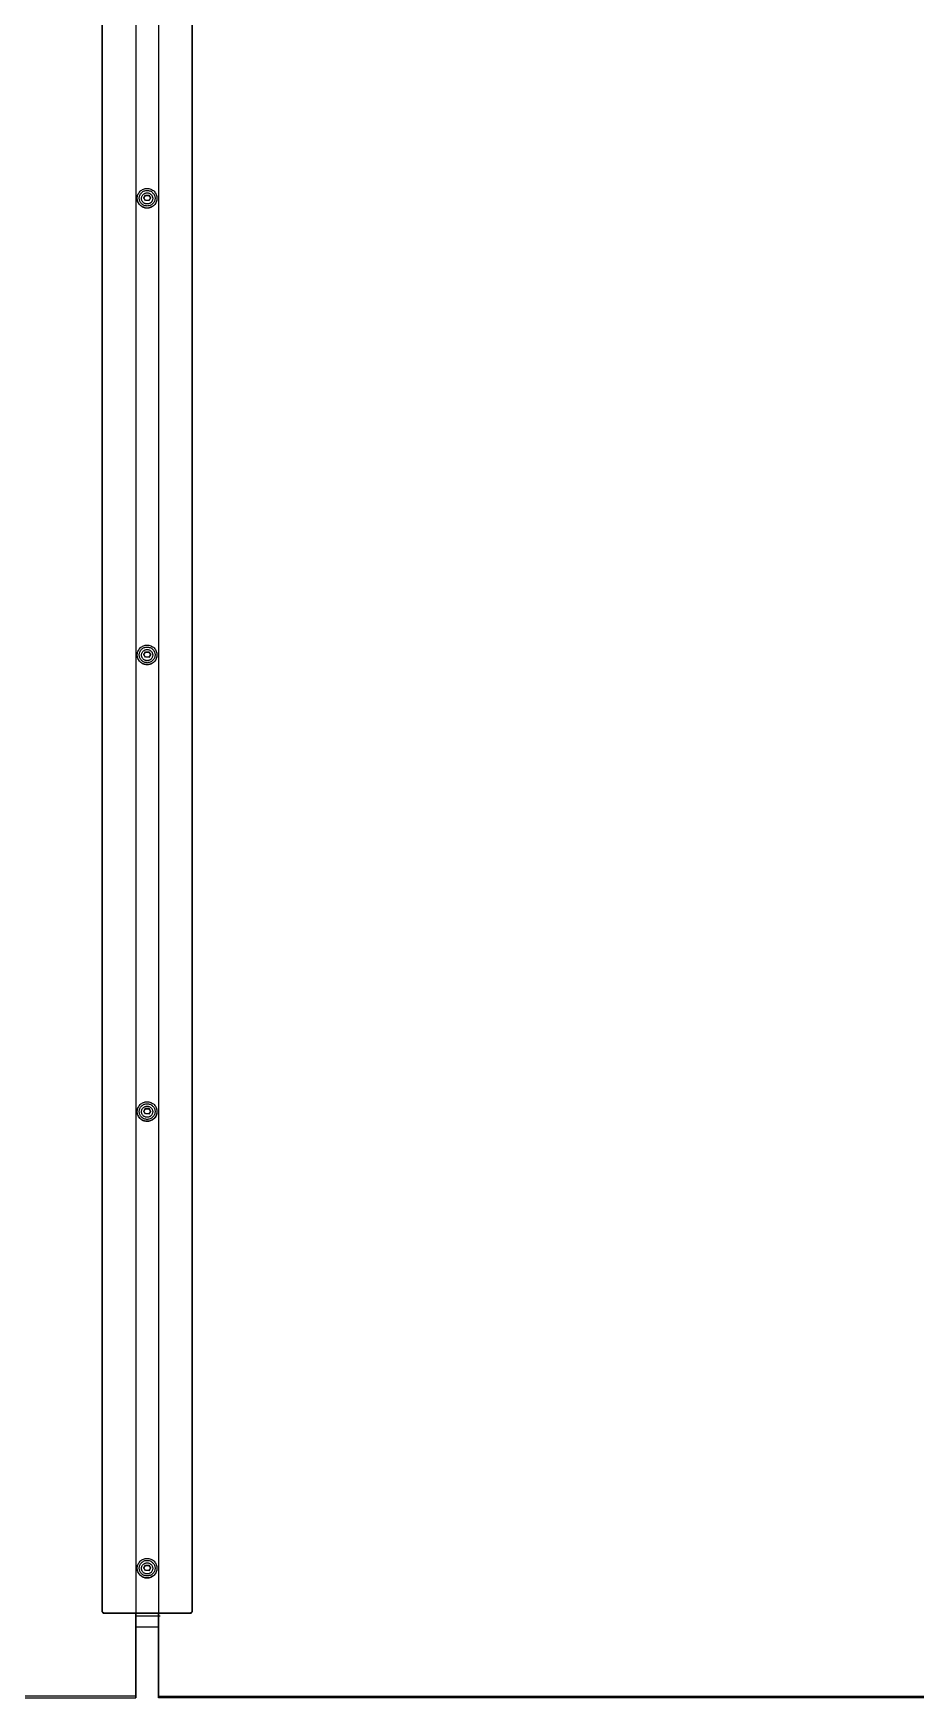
# Model space of a CAD drawing. Header units: millimetres. Extents: x 3109 to 13995, y 24552 to 39949.
# Drawn here: x 10866 to 11648, y 28850 to 30326 of the extents above; entities that cross this region are included whole.
import ezdxf

# ---------------------------------------------------------------- set-up
doc = ezdxf.new("R2010")
doc.units = ezdxf.units.MM
doc.header["$LTSCALE"] = 3
doc.layers.add('DomyÅ›lny', color=7, linetype='Continuous')

msp = doc.modelspace()

# ---------------------------------------------------------------- linework, layer by layer
at = {"layer": 'DomyÅ›lny'}
for p, q in [((10956.6, 31475.5), (10956.6, 28851.3)), ((10976.6, 31475.5), (10976.6, 28851.3)), ((10926.6, 31432.4), (10926.6, 28927)), ((10926.6, 28926.7), (10926.6, 31432.1)), ((11006.6, 28927), (11006.6, 31432.4)), ((11006.6, 31432.1), (11006.6, 28926.7)), ((10961.6, 30179.4), (10961.6, 30179.7)), ((10963.7, 30179.9), (10965.2, 30182.4)), ((10965.2, 30182.4), (10968, 30182.4)), ((10968, 30182.4), (10969.5, 30179.9)), ((10971.6, 30179.7), (10971.6, 30179.4)), ((10963.7, 29774.9), (10965.2, 29777.3)), ((10965.2, 29777.3), (10965.2, 29777.7)), ((10965.2, 29777.3), (10968, 29777.3)), ((10968, 29777.3), (10968, 29777.7)), ((10968, 29777.3), (10969.5, 29774.9)), ((10969.5, 29774.9), (10968, 29772.4)), ((10963.7, 29369.8), (10965.2, 29372.3)), ((10965.2, 29372.3), (10965.2, 29372.7)), ((10965.2, 29372.3), (10968, 29372.3)), ((10968, 29372.3), (10968, 29372.7)), ((10968, 29372.3), (10969.5, 29369.8)), ((10969.5, 29369.8), (10968, 29367.4)), ((10963.7, 28964.8), (10965.2, 28967.3)), ((10965.2, 28967.3), (10968, 28967.3)), ((10968, 28967.3), (10969.5, 28964.8)), ((10969.5, 28964.8), (10968, 28962.3)), ((10928.6, 28925), (11004.6, 28925)), ((11004.6, 28924.8), (10928.6, 28924.8)), ((10956, 28922.7), (10978.2, 28922.7)), ((10956.6, 28849.9), (10956.6, 28925)), ((10976.6, 28849.9), (10976.6, 28925)), ((10956.6, 28912.9), (10976.6, 28912.9)), ((10956.6, 28851.3), (9871.8, 28851.3)), ((9871.8, 28849.9), (10956.6, 28849.9)), ((10956.6, 28851.3), (10956.6, 28849.9)), ((10976.6, 28851.3), (10976.6, 28849.9)), ((10976.6, 28851.3), (12061.3, 28851.3)), ((12061.3, 28849.9), (10976.6, 28849.9))]:
    msp.add_line(p, q, dxfattribs=at)
for points in [[(10966.6, 30188.5, 0), (10967.4, 30188.5, 0), (10968.2, 30188.4, 0), (10969, 30188.2, 0), (10969.8, 30187.9, 0), (10970.6, 30187.6, 0), (10971.4, 30187.1, 0), (10972.1, 30186.6, 0), (10972.8, 30186, 0), (10973.4, 30185.3, 0), (10973.9, 30184.6, 0), (10974.4, 30183.9, 0), (10974.7, 30183.1, 0), (10975, 30182.3, 0), (10975.2, 30181.5, 0), (10975.3, 30180.7, 0), (10975.3, 30179.9, 0), (10975.3, 30179.1, 0), (10975.2, 30178.3, 0), (10975, 30177.5, 0), (10974.7, 30176.7, 0), (10974.4, 30175.9, 0), (10973.9, 30175.1, 0), (10973.4, 30174.4, 0), (10972.8, 30173.7, 0), (10972.1, 30173.1, 0), (10971.4, 30172.6, 0), (10970.6, 30172.2, 0), (10969.8, 30171.8, 0), (10969, 30171.5, 0), (10968.2, 30171.4, 0), (10967.4, 30171.2, 0), (10966.6, 30171.2, 0), (10965.8, 30171.2, 0), (10965, 30171.4, 0), (10964.2, 30171.5, 0), (10963.4, 30171.8, 0), (10962.6, 30172.2, 0), (10961.8, 30172.6, 0), (10961.1, 30173.1, 0), (10960.4, 30173.7, 0), (10959.8, 30174.4, 0), (10959.3, 30175.1, 0), (10958.8, 30175.9, 0), (10958.5, 30176.7, 0), (10958.2, 30177.5, 0), (10958, 30178.3, 0), (10957.9, 30179.1, 0), (10957.8, 30179.9, 0), (10957.9, 30180.7, 0), (10958, 30181.5, 0), (10958.2, 30182.3, 0), (10958.5, 30183.1, 0), (10958.8, 30183.9, 0), (10959.3, 30184.6, 0), (10959.8, 30185.3, 0), (10960.4, 30186, 0), (10961.1, 30186.6, 0), (10961.8, 30187.1, 0), (10962.6, 30187.6, 0), (10963.4, 30187.9, 0), (10964.2, 30188.2, 0), (10965, 30188.4, 0), (10965.8, 30188.5, 0)], [(10966.6, 30186.8, 0), (10967.2, 30186.8, 0), (10967.9, 30186.7, 0), (10968.5, 30186.5, 0), (10969.2, 30186.3, 0), (10969.8, 30186, 0), (10970.4, 30185.7, 0), (10971, 30185.3, 0), (10971.5, 30184.8, 0), (10972, 30184.2, 0), (10972.5, 30183.7, 0), (10972.8, 30183.1, 0), (10973.1, 30182.4, 0), (10973.3, 30181.8, 0), (10973.5, 30181.1, 0), (10973.6, 30180.5, 0), (10973.6, 30179.9, 0), (10973.6, 30179.3, 0), (10973.5, 30178.6, 0), (10973.3, 30178, 0), (10973.1, 30177.3, 0), (10972.8, 30176.7, 0), (10972.5, 30176.1, 0), (10972, 30175.5, 0), (10971.5, 30175, 0), (10971, 30174.5, 0), (10970.4, 30174.1, 0), (10969.8, 30173.7, 0), (10969.2, 30173.4, 0), (10968.5, 30173.2, 0), (10967.9, 30173.1, 0), (10967.2, 30173, 0), (10966.6, 30172.9, 0), (10966, 30173, 0), (10965.3, 30173.1, 0), (10964.7, 30173.2, 0), (10964, 30173.4, 0), (10963.4, 30173.7, 0), (10962.8, 30174.1, 0), (10962.2, 30174.5, 0), (10961.6, 30175, 0), (10961.2, 30175.5, 0), (10960.7, 30176.1, 0), (10960.4, 30176.7, 0), (10960.1, 30177.3, 0), (10959.9, 30178, 0), (10959.7, 30178.6, 0), (10959.6, 30179.3, 0), (10959.6, 30179.9, 0), (10959.6, 30180.5, 0), (10959.7, 30181.1, 0), (10959.9, 30181.8, 0), (10960.1, 30182.4, 0), (10960.4, 30183.1, 0), (10960.7, 30183.7, 0), (10961.2, 30184.2, 0), (10961.6, 30184.8, 0), (10962.2, 30185.3, 0), (10962.8, 30185.7, 0), (10963.4, 30186, 0), (10964, 30186.3, 0), (10964.7, 30186.5, 0), (10965.3, 30186.7, 0), (10966, 30186.8, 0)], [(10966.6, 29783.5, 0), (10967.4, 29783.5, 0), (10968.2, 29783.4, 0), (10969, 29783.2, 0), (10969.8, 29782.9, 0), (10970.6, 29782.6, 0), (10971.4, 29782.1, 0), (10972.1, 29781.6, 0), (10972.8, 29781, 0), (10973.4, 29780.3, 0), (10973.9, 29779.6, 0), (10974.4, 29778.8, 0), (10974.7, 29778, 0), (10975, 29777.2, 0), (10975.2, 29776.4, 0), (10975.3, 29775.6, 0), (10975.3, 29774.9, 0), (10975.3, 29774.1, 0), (10975.2, 29773.3, 0), (10975, 29772.5, 0), (10974.7, 29771.7, 0), (10974.4, 29770.9, 0), (10973.9, 29770.1, 0), (10973.4, 29769.4, 0), (10972.8, 29768.7, 0), (10972.1, 29768.1, 0), (10971.4, 29767.6, 0), (10970.6, 29767.2, 0), (10969.8, 29766.8, 0), (10969, 29766.5, 0), (10968.2, 29766.3, 0), (10967.4, 29766.2, 0), (10966.6, 29766.2, 0), (10965.8, 29766.2, 0), (10965, 29766.3, 0), (10964.2, 29766.5, 0), (10963.4, 29766.8, 0), (10962.6, 29767.2, 0), (10961.8, 29767.6, 0), (10961.1, 29768.1, 0), (10960.4, 29768.7, 0), (10959.8, 29769.4, 0), (10959.3, 29770.1, 0), (10958.8, 29770.9, 0), (10958.5, 29771.7, 0), (10958.2, 29772.5, 0), (10958, 29773.3, 0), (10957.9, 29774.1, 0), (10957.8, 29774.9, 0), (10957.9, 29775.6, 0), (10958, 29776.4, 0), (10958.2, 29777.2, 0), (10958.5, 29778, 0), (10958.8, 29778.8, 0), (10959.3, 29779.6, 0), (10959.8, 29780.3, 0), (10960.4, 29781, 0), (10961.1, 29781.6, 0), (10961.8, 29782.1, 0), (10962.6, 29782.6, 0), (10963.4, 29782.9, 0), (10964.2, 29783.2, 0), (10965, 29783.4, 0), (10965.8, 29783.5, 0)], [(10966.6, 29781.8, 0), (10967.2, 29781.8, 0), (10967.9, 29781.7, 0), (10968.5, 29781.5, 0), (10969.2, 29781.3, 0), (10969.8, 29781, 0), (10970.4, 29780.7, 0), (10971, 29780.2, 0), (10971.5, 29779.8, 0), (10972, 29779.2, 0), (10972.5, 29778.6, 0), (10972.8, 29778, 0), (10973.1, 29777.4, 0), (10973.3, 29776.8, 0), (10973.5, 29776.1, 0), (10973.6, 29775.5, 0), (10973.6, 29774.9, 0), (10973.6, 29774.2, 0), (10973.5, 29773.6, 0), (10973.3, 29772.9, 0), (10973.1, 29772.3, 0), (10972.8, 29771.7, 0), (10972.5, 29771.1, 0), (10972, 29770.5, 0), (10971.5, 29770, 0), (10971, 29769.5, 0), (10970.4, 29769.1, 0), (10969.8, 29768.7, 0), (10969.2, 29768.4, 0), (10968.5, 29768.2, 0), (10967.9, 29768, 0), (10967.2, 29768, 0), (10966.6, 29767.9, 0), (10966, 29768, 0), (10965.3, 29768, 0), (10964.7, 29768.2, 0), (10964, 29768.4, 0), (10963.4, 29768.7, 0), (10962.8, 29769.1, 0), (10962.2, 29769.5, 0), (10961.6, 29770, 0), (10961.2, 29770.5, 0), (10960.7, 29771.1, 0), (10960.4, 29771.7, 0), (10960.1, 29772.3, 0), (10959.9, 29772.9, 0), (10959.7, 29773.6, 0), (10959.6, 29774.2, 0), (10959.6, 29774.9, 0), (10959.6, 29775.5, 0), (10959.7, 29776.1, 0), (10959.9, 29776.8, 0), (10960.1, 29777.4, 0), (10960.4, 29778, 0), (10960.7, 29778.6, 0), (10961.2, 29779.2, 0), (10961.6, 29779.8, 0), (10962.2, 29780.2, 0), (10962.8, 29780.7, 0), (10963.4, 29781, 0), (10964, 29781.3, 0), (10964.7, 29781.5, 0), (10965.3, 29781.7, 0), (10966, 29781.8, 0)], [(10966.6, 29378.5, 0), (10967.4, 29378.5, 0), (10968.2, 29378.4, 0), (10969, 29378.2, 0), (10969.8, 29377.9, 0), (10970.6, 29377.5, 0), (10971.4, 29377.1, 0), (10972.1, 29376.6, 0), (10972.8, 29376, 0), (10973.4, 29375.3, 0), (10973.9, 29374.6, 0), (10974.4, 29373.8, 0), (10974.7, 29373, 0), (10975, 29372.2, 0), (10975.2, 29371.4, 0), (10975.3, 29370.6, 0), (10975.3, 29369.8, 0), (10975.3, 29369.1, 0), (10975.2, 29368.3, 0), (10975, 29367.5, 0), (10974.7, 29366.6, 0), (10974.4, 29365.9, 0), (10973.9, 29365.1, 0), (10973.4, 29364.4, 0), (10972.8, 29363.7, 0), (10972.1, 29363.1, 0), (10971.4, 29362.6, 0), (10970.6, 29362.1, 0), (10969.8, 29361.8, 0), (10969, 29361.5, 0), (10968.2, 29361.3, 0), (10967.4, 29361.2, 0), (10966.6, 29361.2, 0), (10965.8, 29361.2, 0), (10965, 29361.3, 0), (10964.2, 29361.5, 0), (10963.4, 29361.8, 0), (10962.6, 29362.1, 0), (10961.8, 29362.6, 0), (10961.1, 29363.1, 0), (10960.4, 29363.7, 0), (10959.8, 29364.4, 0), (10959.3, 29365.1, 0), (10958.8, 29365.9, 0), (10958.5, 29366.6, 0), (10958.2, 29367.5, 0), (10958, 29368.3, 0), (10957.9, 29369.1, 0), (10957.8, 29369.8, 0), (10957.9, 29370.6, 0), (10958, 29371.4, 0), (10958.2, 29372.2, 0), (10958.5, 29373, 0), (10958.8, 29373.8, 0), (10959.3, 29374.6, 0), (10959.8, 29375.3, 0), (10960.4, 29376, 0), (10961.1, 29376.6, 0), (10961.8, 29377.1, 0), (10962.6, 29377.5, 0), (10963.4, 29377.9, 0), (10964.2, 29378.2, 0), (10965, 29378.4, 0), (10965.8, 29378.5, 0)], [(10966.6, 29376.8, 0), (10967.2, 29376.7, 0), (10967.9, 29376.7, 0), (10968.5, 29376.5, 0), (10969.2, 29376.3, 0), (10969.8, 29376, 0), (10970.4, 29375.6, 0), (10971, 29375.2, 0), (10971.5, 29374.7, 0), (10972, 29374.2, 0), (10972.5, 29373.6, 0), (10972.8, 29373, 0), (10973.1, 29372.4, 0), (10973.3, 29371.7, 0), (10973.5, 29371.1, 0), (10973.6, 29370.5, 0), (10973.6, 29369.8, 0), (10973.6, 29369.2, 0), (10973.5, 29368.6, 0), (10973.3, 29367.9, 0), (10973.1, 29367.3, 0), (10972.8, 29366.7, 0), (10972.5, 29366, 0), (10972, 29365.5, 0), (10971.5, 29364.9, 0), (10971, 29364.5, 0), (10970.4, 29364, 0), (10969.8, 29363.7, 0), (10969.2, 29363.4, 0), (10968.5, 29363.2, 0), (10967.9, 29363, 0), (10967.2, 29362.9, 0), (10966.6, 29362.9, 0), (10966, 29362.9, 0), (10965.3, 29363, 0), (10964.7, 29363.2, 0), (10964, 29363.4, 0), (10963.4, 29363.7, 0), (10962.8, 29364, 0), (10962.2, 29364.5, 0), (10961.6, 29364.9, 0), (10961.2, 29365.5, 0), (10960.7, 29366, 0), (10960.4, 29366.7, 0), (10960.1, 29367.3, 0), (10959.9, 29367.9, 0), (10959.7, 29368.6, 0), (10959.6, 29369.2, 0), (10959.6, 29369.8, 0), (10959.6, 29370.5, 0), (10959.7, 29371.1, 0), (10959.9, 29371.7, 0), (10960.1, 29372.4, 0), (10960.4, 29373, 0), (10960.7, 29373.6, 0), (10961.2, 29374.2, 0), (10961.6, 29374.7, 0), (10962.2, 29375.2, 0), (10962.8, 29375.6, 0), (10963.4, 29376, 0), (10964, 29376.3, 0), (10964.7, 29376.5, 0), (10965.3, 29376.7, 0), (10966, 29376.7, 0)], [(10966.6, 28973.5, 0), (10967.4, 28973.4, 0), (10968.2, 28973.3, 0), (10969, 28973.1, 0), (10969.8, 28972.9, 0), (10970.6, 28972.5, 0), (10971.4, 28972.1, 0), (10972.1, 28971.5, 0), (10972.8, 28970.9, 0), (10973.4, 28970.3, 0), (10973.9, 28969.6, 0), (10974.4, 28968.8, 0), (10974.7, 28968, 0), (10975, 28967.2, 0), (10975.2, 28966.4, 0), (10975.3, 28965.6, 0), (10975.3, 28964.8, 0), (10975.3, 28964, 0), (10975.2, 28963.2, 0), (10975, 28962.4, 0), (10974.7, 28961.6, 0), (10974.4, 28960.8, 0), (10973.9, 28960.1, 0), (10973.4, 28959.4, 0), (10972.8, 28958.7, 0), (10972.1, 28958.1, 0), (10971.4, 28957.6, 0), (10970.6, 28957.1, 0), (10969.8, 28956.8, 0), (10969, 28956.5, 0), (10968.2, 28956.3, 0), (10967.4, 28956.2, 0), (10966.6, 28956.2, 0), (10965.8, 28956.2, 0), (10965, 28956.3, 0), (10964.2, 28956.5, 0), (10963.4, 28956.8, 0), (10962.6, 28957.1, 0), (10961.8, 28957.6, 0), (10961.1, 28958.1, 0), (10960.4, 28958.7, 0), (10959.8, 28959.4, 0), (10959.3, 28960.1, 0), (10958.8, 28960.8, 0), (10958.5, 28961.6, 0), (10958.2, 28962.4, 0), (10958, 28963.2, 0), (10957.9, 28964, 0), (10957.8, 28964.8, 0), (10957.9, 28965.6, 0), (10958, 28966.4, 0), (10958.2, 28967.2, 0), (10958.5, 28968, 0), (10958.8, 28968.8, 0), (10959.3, 28969.6, 0), (10959.8, 28970.3, 0), (10960.4, 28970.9, 0), (10961.1, 28971.5, 0), (10961.8, 28972.1, 0), (10962.6, 28972.5, 0), (10963.4, 28972.9, 0), (10964.2, 28973.1, 0), (10965, 28973.3, 0), (10965.8, 28973.4, 0)], [(10966.6, 28971.7, 0), (10967.2, 28971.7, 0), (10967.9, 28971.6, 0), (10968.5, 28971.5, 0), (10969.2, 28971.3, 0), (10969.8, 28971, 0), (10970.4, 28970.6, 0), (10971, 28970.2, 0), (10971.5, 28969.7, 0), (10972, 28969.2, 0), (10972.5, 28968.6, 0), (10972.8, 28968, 0), (10973.1, 28967.4, 0), (10973.3, 28966.7, 0), (10973.5, 28966.1, 0), (10973.6, 28965.4, 0), (10973.6, 28964.8, 0), (10973.6, 28964.2, 0), (10973.5, 28963.6, 0), (10973.3, 28962.9, 0), (10973.1, 28962.3, 0), (10972.8, 28961.6, 0), (10972.5, 28961, 0), (10972, 28960.4, 0), (10971.5, 28959.9, 0), (10971, 28959.4, 0), (10970.4, 28959, 0), (10969.8, 28958.7, 0), (10969.2, 28958.4, 0), (10968.5, 28958.2, 0), (10967.9, 28958, 0), (10967.2, 28957.9, 0), (10966.6, 28957.9, 0), (10966, 28957.9, 0), (10965.3, 28958, 0), (10964.7, 28958.2, 0), (10964, 28958.4, 0), (10963.4, 28958.7, 0), (10962.8, 28959, 0), (10962.2, 28959.4, 0), (10961.6, 28959.9, 0), (10961.2, 28960.4, 0), (10960.7, 28961, 0), (10960.4, 28961.6, 0), (10960.1, 28962.3, 0), (10959.9, 28962.9, 0), (10959.7, 28963.6, 0), (10959.6, 28964.2, 0), (10959.6, 28964.8, 0), (10959.6, 28965.4, 0), (10959.7, 28966.1, 0), (10959.9, 28966.7, 0), (10960.1, 28967.4, 0), (10960.4, 28968, 0), (10960.7, 28968.6, 0), (10961.2, 28969.2, 0), (10961.6, 28969.7, 0), (10962.2, 28970.2, 0), (10962.8, 28970.6, 0), (10963.4, 28971, 0), (10964, 28971.3, 0), (10964.7, 28971.5, 0), (10965.3, 28971.6, 0), (10966, 28971.7, 0)]]:
    msp.add_polyline3d(points, close=True, dxfattribs=at)
for points in [[(10957.8, 30179.7, 0), (10957.9, 30180.8, 0), (10958.1, 30181.8, 0), (10958.5, 30182.9, 0), (10959, 30184, 0)], [(10975.3, 30179.7, 0), (10975.3, 30178.9, 0), (10975.2, 30178.1, 0), (10975, 30177.3, 0), (10974.7, 30176.5, 0), (10974.4, 30175.7, 0), (10973.9, 30175, 0), (10973.4, 30174.2, 0), (10972.8, 30173.6, 0), (10972.1, 30173, 0), (10971.4, 30172.5, 0), (10970.6, 30172, 0), (10969.8, 30171.7, 0), (10969, 30171.4, 0), (10968.2, 30171.2, 0), (10967.4, 30171.1, 0), (10966.6, 30171, 0), (10965.8, 30171.1, 0), (10965, 30171.2, 0), (10964.2, 30171.4, 0), (10963.4, 30171.7, 0), (10962.6, 30172, 0), (10961.8, 30172.5, 0), (10961.1, 30173, 0), (10960.4, 30173.6, 0), (10959.8, 30174.2, 0), (10959.3, 30175, 0), (10958.8, 30175.7, 0), (10958.5, 30176.5, 0), (10958.2, 30177.3, 0), (10958, 30178.1, 0), (10957.9, 30178.9, 0), (10957.8, 30179.7, 0)], [(10966.6, 30174.8, 0), (10966.1, 30174.8, 0), (10965.7, 30174.8, 0), (10965.2, 30174.9, 0), (10964.8, 30175.1, 0), (10964.3, 30175.3, 0), (10963.9, 30175.6, 0), (10963.4, 30175.9, 0), (10963.1, 30176.2, 0), (10962.7, 30176.6, 0), (10962.4, 30177, 0), (10962.2, 30177.4, 0), (10961.9, 30177.9, 0), (10961.8, 30178.3, 0), (10961.7, 30178.8, 0), (10961.6, 30179.3, 0), (10961.6, 30179.7, 0), (10961.6, 30180.2, 0), (10961.7, 30180.6, 0), (10961.8, 30181.1, 0), (10961.9, 30181.5, 0), (10962.2, 30182, 0), (10962.4, 30182.4, 0), (10962.7, 30182.8, 0), (10963.1, 30183.2, 0), (10963.4, 30183.6, 0), (10963.9, 30183.9, 0), (10964.3, 30184.1, 0), (10964.8, 30184.3, 0), (10965.2, 30184.5, 0), (10965.7, 30184.6, 0), (10966.1, 30184.6, 0), (10966.6, 30184.7, 0)], [(10963.7, 30180.2, 0), (10965.2, 30182.7, 0)], [(10965.2, 30177.8, 0), (10963.7, 30180.2, 0)], [(10965.2, 30182.7, 0), (10968, 30182.7, 0)], [(10968, 30177.8, 0), (10965.2, 30177.8, 0)], [(10966.6, 30184.7, 0), (10967, 30184.6, 0), (10967.5, 30184.6, 0), (10968, 30184.5, 0), (10968.4, 30184.3, 0), (10968.9, 30184.1, 0), (10969.3, 30183.9, 0), (10969.7, 30183.6, 0), (10970.1, 30183.2, 0), (10970.5, 30182.8, 0), (10970.8, 30182.4, 0), (10971, 30182, 0), (10971.2, 30181.5, 0), (10971.4, 30181.1, 0), (10971.5, 30180.6, 0), (10971.6, 30180.2, 0), (10971.6, 30179.7, 0), (10971.6, 30179.3, 0), (10971.5, 30178.8, 0), (10971.4, 30178.3, 0), (10971.2, 30177.9, 0), (10971, 30177.4, 0), (10970.8, 30177, 0), (10970.5, 30176.6, 0), (10970.1, 30176.2, 0), (10969.7, 30175.9, 0), (10969.3, 30175.6, 0), (10968.9, 30175.3, 0), (10968.4, 30175.1, 0), (10968, 30174.9, 0), (10967.5, 30174.8, 0), (10967, 30174.8, 0), (10966.6, 30174.8, 0)], [(10968, 30182.7, 0), (10969.5, 30180.2, 0)], [(10969.5, 30180.2, 0), (10968, 30177.8, 0)], [(10966.6, 29769.7, 0), (10966.1, 29769.8, 0), (10965.7, 29769.8, 0), (10965.2, 29769.9, 0), (10964.8, 29770.1, 0), (10964.3, 29770.3, 0), (10963.9, 29770.5, 0), (10963.4, 29770.8, 0), (10963.1, 29771.2, 0), (10962.7, 29771.6, 0), (10962.4, 29772, 0), (10962.2, 29772.4, 0), (10961.9, 29772.9, 0), (10961.8, 29773.3, 0), (10961.7, 29773.8, 0), (10961.6, 29774.2, 0), (10961.6, 29774.7, 0), (10961.6, 29775.1, 0), (10961.7, 29775.6, 0), (10961.8, 29776.1, 0), (10961.9, 29776.5, 0), (10962.2, 29777, 0), (10962.4, 29777.4, 0), (10962.7, 29777.8, 0), (10963.1, 29778.2, 0), (10963.4, 29778.5, 0), (10963.9, 29778.8, 0), (10964.3, 29779.1, 0), (10964.8, 29779.3, 0), (10965.2, 29779.4, 0), (10965.7, 29779.6, 0), (10966.1, 29779.6, 0), (10966.6, 29779.6, 0)], [(10963.7, 29775.2, 0), (10965.2, 29777.7, 0)], [(10965.2, 29777.7, 0), (10968, 29777.7, 0)], [(10966.6, 29779.6, 0), (10967, 29779.6, 0), (10967.5, 29779.6, 0), (10968, 29779.4, 0), (10968.4, 29779.3, 0), (10968.9, 29779.1, 0), (10969.3, 29778.8, 0), (10969.7, 29778.5, 0), (10970.1, 29778.2, 0), (10970.5, 29777.8, 0), (10970.8, 29777.4, 0), (10971, 29777, 0), (10971.2, 29776.5, 0), (10971.4, 29776.1, 0), (10971.5, 29775.6, 0), (10971.6, 29775.1, 0), (10971.6, 29774.7, 0), (10971.6, 29774.2, 0), (10971.5, 29773.8, 0), (10971.4, 29773.3, 0), (10971.2, 29772.9, 0), (10971, 29772.4, 0), (10970.8, 29772, 0), (10970.5, 29771.6, 0), (10970.1, 29771.2, 0), (10969.7, 29770.8, 0), (10969.3, 29770.5, 0), (10968.9, 29770.3, 0), (10968.4, 29770.1, 0), (10968, 29769.9, 0), (10967.5, 29769.8, 0), (10967, 29769.8, 0), (10966.6, 29769.7, 0)], [(10968, 29777.7, 0), (10969.5, 29775.2, 0)], [(10975.3, 29774.7, 0), (10975.3, 29773.9, 0), (10975.2, 29773.1, 0), (10975, 29772.3, 0), (10974.7, 29771.5, 0), (10974.4, 29770.7, 0), (10973.9, 29769.9, 0), (10973.4, 29769.2, 0), (10972.8, 29768.6, 0), (10972.1, 29768, 0), (10971.4, 29767.4, 0), (10970.6, 29767, 0), (10969.8, 29766.6, 0), (10969, 29766.4, 0), (10968.2, 29766.2, 0), (10967.4, 29766.1, 0), (10966.6, 29766, 0), (10965.8, 29766.1, 0), (10965, 29766.2, 0), (10964.2, 29766.4, 0), (10963.4, 29766.6, 0), (10962.6, 29767, 0), (10961.8, 29767.4, 0), (10961.1, 29768, 0), (10960.4, 29768.6, 0), (10959.8, 29769.2, 0), (10959.3, 29769.9, 0), (10958.8, 29770.7, 0), (10958.5, 29771.5, 0), (10958.2, 29772.3, 0), (10958, 29773.1, 0), (10957.9, 29773.9, 0), (10957.8, 29774.7, 0)], [(10965.2, 29772.7, 0), (10963.7, 29775.2, 0)], [(10968, 29772.7, 0), (10965.2, 29772.7, 0)], [(10969.5, 29775.2, 0), (10968, 29772.7, 0)], [(10957.8, 29369.7, 0), (10957.9, 29370.7, 0), (10958.1, 29371.7, 0), (10958.4, 29372.7, 0), (10958.8, 29373.7, 0)], [(10975.3, 29369.3, 0), (10975.3, 29368.5, 0), (10975.1, 29367.7, 0), (10974.9, 29366.9, 0), (10974.6, 29366.1, 0), (10974.2, 29365.3, 0), (10973.7, 29364.6, 0), (10973.1, 29363.9, 0), (10972.5, 29363.3, 0), (10971.8, 29362.7, 0), (10971.1, 29362.2, 0), (10970.3, 29361.8, 0), (10969.5, 29361.5, 0), (10968.7, 29361.3, 0), (10967.9, 29361.1, 0), (10967.2, 29361, 0), (10966.4, 29361, 0), (10965.6, 29361.1, 0), (10964.8, 29361.2, 0), (10964, 29361.4, 0), (10963.2, 29361.7, 0), (10962.4, 29362, 0), (10961.7, 29362.5, 0), (10961, 29363, 0), (10960.3, 29363.6, 0), (10959.7, 29364.3, 0), (10959.2, 29365, 0), (10958.8, 29365.8, 0), (10958.4, 29366.5, 0), (10958.2, 29367.3, 0), (10958, 29368.1, 0), (10957.9, 29368.9, 0), (10957.8, 29369.7, 0)], [(10966.6, 29364.7, 0), (10966.1, 29364.7, 0), (10965.7, 29364.8, 0), (10965.2, 29364.9, 0), (10964.8, 29365.1, 0), (10964.3, 29365.3, 0), (10963.9, 29365.5, 0), (10963.4, 29365.8, 0), (10963.1, 29366.2, 0), (10962.7, 29366.5, 0), (10962.4, 29367, 0), (10962.2, 29367.4, 0), (10961.9, 29367.8, 0), (10961.8, 29368.3, 0), (10961.7, 29368.8, 0), (10961.6, 29369.2, 0), (10961.6, 29369.7, 0), (10961.6, 29370.1, 0), (10961.7, 29370.6, 0), (10961.8, 29371, 0), (10961.9, 29371.5, 0), (10962.2, 29371.9, 0), (10962.4, 29372.4, 0), (10962.7, 29372.8, 0), (10963.1, 29373.2, 0), (10963.4, 29373.5, 0), (10963.9, 29373.8, 0), (10964.3, 29374.1, 0), (10964.8, 29374.3, 0), (10965.2, 29374.4, 0), (10965.7, 29374.5, 0), (10966.1, 29374.6, 0), (10966.6, 29374.6, 0)], [(10963.7, 29370.2, 0), (10965.2, 29372.7, 0)], [(10965.2, 29367.7, 0), (10963.7, 29370.2, 0)], [(10965.2, 29372.7, 0), (10968, 29372.7, 0)], [(10968, 29367.7, 0), (10965.2, 29367.7, 0)], [(10966.6, 29374.6, 0), (10967, 29374.6, 0), (10967.5, 29374.5, 0), (10968, 29374.4, 0), (10968.4, 29374.3, 0), (10968.9, 29374.1, 0), (10969.3, 29373.8, 0), (10969.7, 29373.5, 0), (10970.1, 29373.2, 0), (10970.5, 29372.8, 0), (10970.8, 29372.4, 0), (10971, 29371.9, 0), (10971.2, 29371.5, 0), (10971.4, 29371, 0), (10971.5, 29370.6, 0), (10971.6, 29370.1, 0), (10971.6, 29369.7, 0), (10971.6, 29369.2, 0), (10971.5, 29368.8, 0), (10971.4, 29368.3, 0), (10971.2, 29367.8, 0), (10971, 29367.4, 0), (10970.8, 29367, 0), (10970.5, 29366.5, 0), (10970.1, 29366.2, 0), (10969.7, 29365.8, 0), (10969.3, 29365.5, 0), (10968.9, 29365.3, 0), (10968.4, 29365.1, 0), (10968, 29364.9, 0), (10967.5, 29364.8, 0), (10967, 29364.7, 0), (10966.6, 29364.7, 0)], [(10968, 29372.7, 0), (10969.5, 29370.2, 0)], [(10969.5, 29370.2, 0), (10968, 29367.7, 0)], [(10974.6, 29373.3, 0), (10974.9, 29372.4, 0), (10975.2, 29371.4, 0), (10975.3, 29370.5, 0), (10975.3, 29369.7, 0)], [(10975.3, 28964.6, 0), (10975.3, 28963.9, 0), (10975.2, 28963.1, 0), (10975, 28962.3, 0), (10974.7, 28961.5, 0), (10974.4, 28960.7, 0), (10973.9, 28959.9, 0), (10973.4, 28959.2, 0), (10972.8, 28958.5, 0), (10972.1, 28957.9, 0), (10971.4, 28957.4, 0), (10970.6, 28957, 0), (10969.8, 28956.6, 0), (10969, 28956.3, 0), (10968.2, 28956.1, 0), (10967.4, 28956, 0), (10966.6, 28956, 0), (10965.8, 28956, 0), (10965, 28956.1, 0), (10964.2, 28956.3, 0), (10963.4, 28956.6, 0), (10962.6, 28957, 0), (10961.8, 28957.4, 0), (10961.1, 28957.9, 0), (10960.4, 28958.5, 0), (10959.8, 28959.2, 0), (10959.3, 28959.9, 0), (10958.8, 28960.7, 0), (10958.5, 28961.5, 0), (10958.2, 28962.3, 0), (10958, 28963.1, 0), (10957.9, 28963.9, 0), (10957.8, 28964.6, 0)], [(10966.6, 28959.7, 0), (10966.1, 28959.7, 0), (10965.7, 28959.8, 0), (10965.2, 28959.9, 0), (10964.8, 28960, 0), (10964.3, 28960.3, 0), (10963.9, 28960.5, 0), (10963.4, 28960.8, 0), (10963.1, 28961.1, 0), (10962.7, 28961.5, 0), (10962.4, 28961.9, 0), (10962.2, 28962.4, 0), (10961.9, 28962.8, 0), (10961.8, 28963.3, 0), (10961.7, 28963.7, 0), (10961.6, 28964.2, 0), (10961.6, 28964.6, 0), (10961.6, 28965.1, 0), (10961.7, 28965.6, 0), (10961.8, 28966, 0), (10961.9, 28966.5, 0), (10962.2, 28966.9, 0), (10962.4, 28967.4, 0), (10962.7, 28967.8, 0), (10963.1, 28968.2, 0), (10963.4, 28968.5, 0), (10963.9, 28968.8, 0), (10964.3, 28969, 0), (10964.8, 28969.3, 0), (10965.2, 28969.4, 0), (10965.7, 28969.5, 0), (10966.1, 28969.6, 0), (10966.6, 28969.6, 0)], [(10963.7, 28965.2, 0), (10965.2, 28967.6, 0)], [(10965.2, 28962.7, 0), (10963.7, 28965.2, 0)], [(10965.2, 28967.6, 0), (10968, 28967.6, 0)], [(10966.6, 28969.6, 0), (10967, 28969.6, 0), (10967.5, 28969.5, 0), (10968, 28969.4, 0), (10968.4, 28969.3, 0), (10968.9, 28969, 0), (10969.3, 28968.8, 0), (10969.7, 28968.5, 0), (10970.1, 28968.2, 0), (10970.5, 28967.8, 0), (10970.8, 28967.4, 0), (10971, 28966.9, 0), (10971.2, 28966.5, 0), (10971.4, 28966, 0), (10971.5, 28965.6, 0), (10971.6, 28965.1, 0), (10971.6, 28964.6, 0), (10971.6, 28964.2, 0), (10971.5, 28963.7, 0), (10971.4, 28963.3, 0), (10971.2, 28962.8, 0), (10971, 28962.4, 0), (10970.8, 28961.9, 0), (10970.5, 28961.5, 0), (10970.1, 28961.1, 0), (10969.7, 28960.8, 0), (10969.3, 28960.5, 0), (10968.9, 28960.3, 0), (10968.4, 28960, 0), (10968, 28959.9, 0), (10967.5, 28959.8, 0), (10967, 28959.7, 0), (10966.6, 28959.7, 0)], [(10968, 28967.6, 0), (10969.5, 28965.2, 0)], [(10969.5, 28965.2, 0), (10968, 28962.7, 0)], [(10974.6, 28968.1, 0), (10974.9, 28967.2, 0), (10975.2, 28966.4, 0), (10975.3, 28965.5, 0), (10975.3, 28964.6, 0)], [(10968, 28962.7, 0), (10965.2, 28962.7, 0)], [(10927.2, 28925.6, 0), (10927, 28925.8, 0), (10926.9, 28925.9, 0), (10926.8, 28926.1, 0), (10926.7, 28926.3, 0), (10926.7, 28926.5, 0), (10926.6, 28926.7, 0), (10926.6, 28926.8, 0), (10926.6, 28927, 0)], [(10926.6, 28926.7, 0), (10926.6, 28926.6, 0), (10926.6, 28926.4, 0), (10926.7, 28926.2, 0), (10926.7, 28926, 0), (10926.8, 28925.8, 0), (10926.9, 28925.7, 0), (10927, 28925.5, 0), (10927.2, 28925.3, 0)], [(10928.6, 28925, 0), (10928.4, 28925, 0), (10928.2, 28925.1, 0), (10928, 28925.1, 0), (10927.9, 28925.2, 0), (10927.7, 28925.3, 0), (10927.5, 28925.4, 0), (10927.3, 28925.5, 0), (10927.2, 28925.6, 0)], [(10927.2, 28925.3, 0), (10927.3, 28925.2, 0), (10927.5, 28925.1, 0), (10927.7, 28925, 0), (10927.9, 28924.9, 0), (10928, 28924.8, 0), (10928.2, 28924.8, 0), (10928.4, 28924.8, 0), (10928.6, 28924.8, 0)], [(11006, 28925.6, 0), (11005.9, 28925.5, 0), (11005.7, 28925.4, 0), (11005.5, 28925.3, 0), (11005.3, 28925.2, 0), (11005.1, 28925.1, 0), (11005, 28925.1, 0), (11004.8, 28925, 0), (11004.6, 28925, 0)], [(11004.6, 28924.8, 0), (11004.8, 28924.8, 0), (11005, 28924.8, 0), (11005.1, 28924.8, 0), (11005.3, 28924.9, 0), (11005.5, 28925, 0), (11005.7, 28925.1, 0), (11005.9, 28925.2, 0), (11006, 28925.3, 0)], [(11006.6, 28927, 0), (11006.6, 28926.8, 0), (11006.6, 28926.7, 0), (11006.5, 28926.5, 0), (11006.5, 28926.3, 0), (11006.4, 28926.1, 0), (11006.3, 28925.9, 0), (11006.2, 28925.8, 0), (11006, 28925.6, 0)], [(11006, 28925.3, 0), (11006.2, 28925.5, 0), (11006.3, 28925.7, 0), (11006.4, 28925.8, 0), (11006.5, 28926, 0), (11006.5, 28926.2, 0), (11006.6, 28926.4, 0), (11006.6, 28926.6, 0), (11006.6, 28926.7, 0)]]:
    msp.add_polyline3d(points, dxfattribs=at)

doc.saveas('drawing.dxf')
